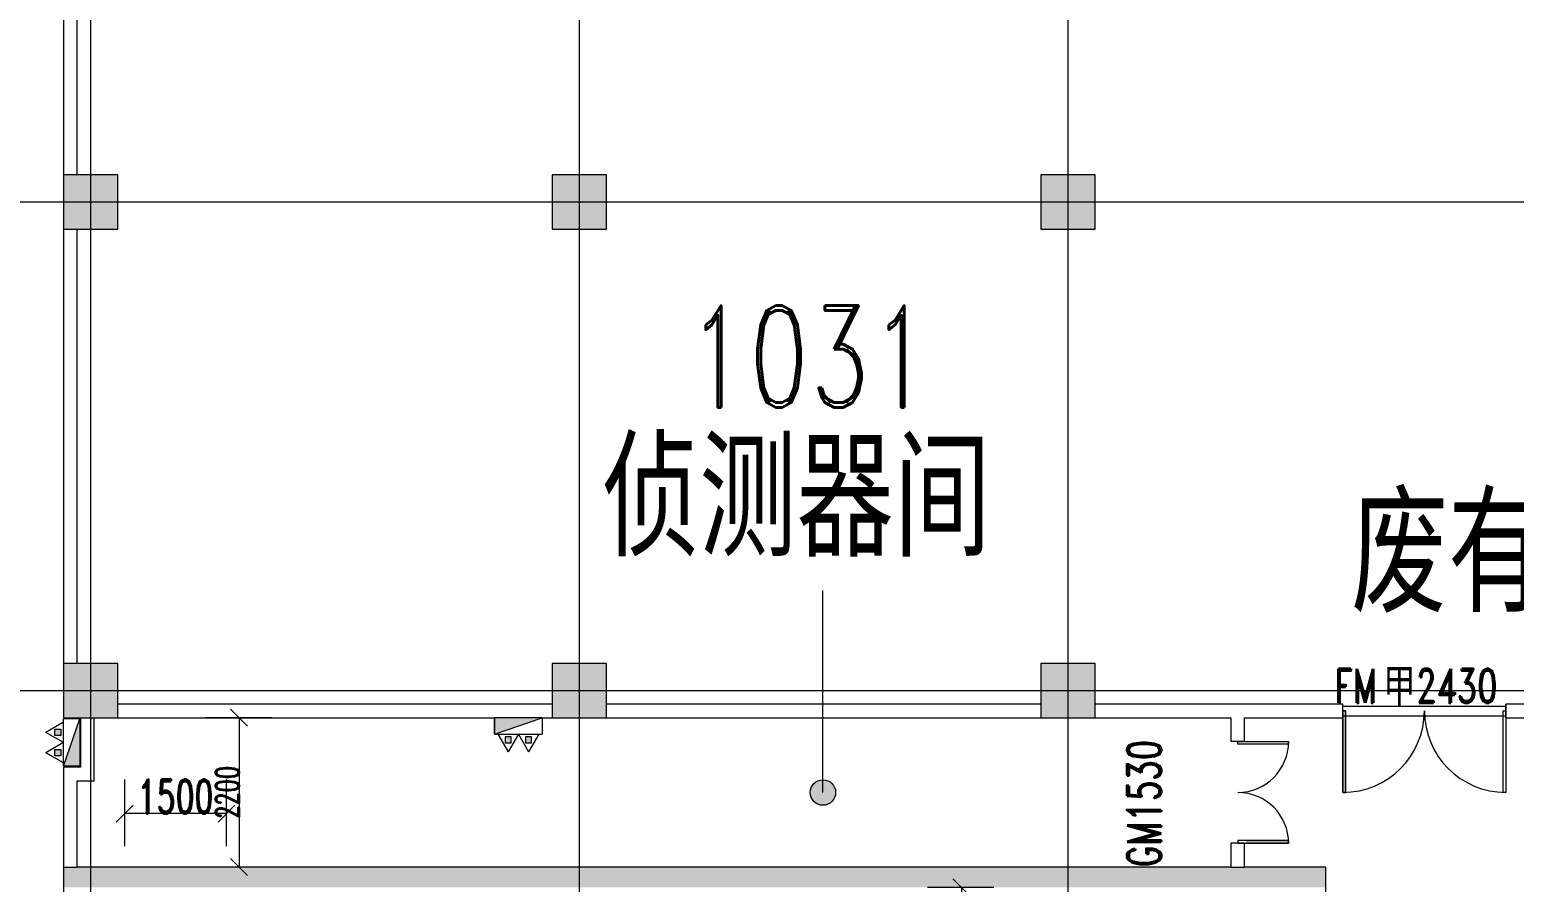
# Model space of a CAD drawing. Header units: millimetres. Extents: x -76632 to 443185, y -33181 to 192400.
# Drawn here: x 128700 to 150575, y 4376 to 16936 of the extents above; entities that cross this region are included whole.
import ezdxf

# ---------------------------------------------------------------- set-up
doc = ezdxf.new("R2010")
doc.units = ezdxf.units.MM
doc.linetypes.add('轴网线', pattern=[22.04, 18.38, -1.83, 0, -1.83])
doc.layers.get('0').update_dxf_attribs({"color": 8})
doc.layers.get('Defpoints').update_dxf_attribs({"color": 8})
for name, color, linetype, lineweight in [('A-ANNO-DIMS', 8, 'Continuous', 9), ('A-AREA-IDEN', 8, 'Continuous', 9), ('A-DETL-GENF', 8, 'Continuous', 18), ('A-DOOR', 8, 'Continuous', 5), ('A-DOOR-IDEN', 8, 'Continuous', 9), ('A-DOOR-OPNG', 8, 'Continuous', 5), ('A-WALL', 8, 'Continuous', 5), ('A-WALL-PATT', 8, 'Continuous', 9), ('M-EQPM', 8, 'Continuous', 5), ('S-COLS', 8, 'Continuous', 5), ('S-GRID', 8, 'Continuous', 9)]:
    doc.layers.add(name, color=color, linetype=linetype, lineweight=lineweight)
doc.styles.add('RomanD', font='romand__.ttf', dxfattribs={"width": 0.7, "height": 1500})
doc.styles.add('RomanD_1', font='romand__.ttf', dxfattribs={"width": 0.7, "height": 500})
doc.styles.add('RomanD_5', font='romand__.ttf', dxfattribs={"width": 0.65, "height": 500})
doc.styles.add('RomanD_6', font='romand__.ttf', dxfattribs={"width": 0.65, "height": 350})
doc.styles.add('仿宋_2', font='simfang.ttf', dxfattribs={"width": 0.7, "height": 1500})
doc.styles.add('微软雅黑', font='Microsoft YaHei.ttf', dxfattribs={"width": 0.7, "height": 500})
doc.dimstyles.new('0_5', dxfattribs={"dimscale": 304.8, "dimtxt": 351.251157, "dimasz": 0, "dimexe": 0.82021, "dimexo": 0.0625, "dimgap": 0, "dimtad": 1, "dimdec": 0, "dimzin": 0, "dimdsep": 46, "dimtxsty": 'RomanD_6', "dimblk1": 'NONE', "dimblk2": 'NONE', "dimsah": 1, "dimcen": 0.09, "dimazin": 0, "dimtfac": 1, "dimtdec": 4, "dimtix": 1, "dimtmove": 0, "dimatfit": 3, "dimfxl": 0.82021, "dimfxlon": 1, "dimtvp": 1, "dimtolj": 1, "dimtzin": 0, "dimlwd": 18, "dimlwe": 18, "dimarcsym": 2})
doc.dimstyles.new('0_7mm', dxfattribs={"dimscale": 304.8, "dimtxt": 351.251157, "dimasz": 0.82021, "dimexe": 1.64042, "dimexo": 0.0625, "dimgap": 0, "dimtad": 1, "dimdec": 0, "dimzin": 0, "dimdsep": 46, "dimtxsty": 'RomanD_6', "dimblk1": 'OBLIQUE', "dimblk2": 'OBLIQUE', "dimsah": 1, "dimcen": 0.09, "dimazin": 0, "dimtfac": 1, "dimtdec": 4, "dimtix": 1, "dimtmove": 0, "dimatfit": 3, "dimfxl": 1.64042, "dimfxlon": 1, "dimtvp": 1, "dimtolj": 1, "dimtzin": 0, "dimlwd": 18, "dimlwe": 18, "dimarcsym": 2})
doc.dimstyles.new('1mm', dxfattribs={"dimscale": 304.8, "dimtxt": 501.787367, "dimasz": 0.82021, "dimexe": 1.64042, "dimexo": 0.0625, "dimgap": 0, "dimtad": 1, "dimdec": 0, "dimzin": 0, "dimdsep": 46, "dimtxsty": 'RomanD_5', "dimblk1": 'OBLIQUE', "dimblk2": 'OBLIQUE', "dimsah": 1, "dimcen": 0.09, "dimazin": 0, "dimtfac": 1, "dimtdec": 4, "dimtix": 1, "dimtmove": 0, "dimatfit": 3, "dimfxl": 1.64042, "dimfxlon": 1, "dimtvp": 1, "dimtolj": 1, "dimtzin": 0, "dimlwd": 18, "dimlwe": 18, "dimarcsym": 2})

# ---------------------------------------------------------------- blocks, each defined once
blk = doc.blocks.new('X-ST-F3-01-C-001_HLP2_rvt-1-LAY-1F-1_500-A')
at = {"layer": 'S-COLS', "true_color": 0x808080}
for points in [[(130000, 14000), (130000, 14800), (129200, 14800), (129200, 14000), (129400, 14000)], [(137200, 14000), (137200, 14800), (136400, 14800), (136400, 14000)], [(144400, 14000), (144400, 14800), (143600, 14800), (143600, 14000)], [(129200, 6800), (130000, 6800), (130000, 7600), (129200, 7600)], [(137200, 6800), (137200, 7600), (136400, 7600), (136400, 6800)], [(144400, 6800), (144400, 7600), (143600, 7600), (143600, 6800)]]:
    blk.add_hatch(color=8, dxfattribs=at).paths.add_polyline_path(points, flags=0)
at = {"layer": 'S-COLS', "color": 7, "lineweight": 9}
for p, q in [((130000, 14800), (129200, 14800)), ((129200, 14800), (129200, 14000)), ((130000, 14000), (130000, 14800)), ((137200, 14800), (136400, 14800)), ((136400, 14800), (136400, 14000)), ((137200, 14000), (137200, 14800)), ((144400, 14800), (143600, 14800)), ((143600, 14800), (143600, 14000)), ((144400, 14000), (144400, 14800)), ((129200, 14000), (130000, 14000)), ((136400, 14000), (137200, 14000)), ((143600, 14000), (144400, 14000)), ((130000, 7600), (129200, 7600)), ((129200, 7600), (129200, 6800)), ((130000, 6800), (130000, 7600)), ((137200, 7600), (136400, 7600)), ((136400, 7600), (136400, 6800)), ((137200, 6800), (137200, 7600)), ((144400, 7600), (143600, 7600)), ((143600, 7600), (143600, 6800)), ((144400, 6800), (144400, 7600)), ((129200, 6800), (130000, 6800)), ((136400, 6800), (137200, 6800)), ((143600, 6800), (144400, 6800))]:
    blk.add_line(p, q, dxfattribs=at)
blk = doc.blocks.new('双扇平开防火门_带观察窗 - FM甲2430-4644675-LAY-1F-1_500-A')
at = {"layer": 'A-DOOR'}
for p, q in [((-1160, 0), (-1200, 0)), ((-1200, 0), (-1200, -1200)), ((-1200, 0), (-1160, 0)), ((-1160, -1200), (-1160, 0)), ((-1160, 0), (-1160, -800)), ((1160, -1200), (1160, 0)), ((1160, 0), (1200, 0)), ((1160, -800), (1160, 0)), ((1200, 0), (1200, -1200)), ((-1200, -800), (-1200, 0)), ((1160, 0), (1200, 0)), ((1200, 0), (1200, -800)), ((-1200, -1000), (-1200, -800)), ((-1160, -800), (-1160, -1000)), ((1160, -1000), (1160, -800)), ((1200, -800), (1200, -1000)), ((-1200, -1200), (-1200, -1000)), ((-1160, -1000), (-1160, -1200)), ((1160, -1200), (1160, -1000)), ((1200, -1000), (1200, -1200)), ((-1200, -1200), (-1160, -1200)), ((-1160, -1200), (-1200, -1200)), ((1200, -1200), (1160, -1200)), ((1200, -1200), (1160, -1200))]:
    blk.add_line(p, q, dxfattribs=at)
for centre, start, end in [((-1200, 0), 270, 360), ((1200, 0), 180, 270)]:
    blk.add_arc(centre, 1200, start, end, dxfattribs=at)
at = {"layer": 'A-DOOR-OPNG'}
for p, q in [((-1200, -100), (-1200, 100)), ((-1200, 70), (1200, 70)), ((1200, -100), (1200, 100)), ((-1200, -70), (1200, -70))]:
    blk.add_line(p, q, dxfattribs=at)
blk = doc.blocks.new('双扇平开防火门_带观察窗 - GM1530-4718517-LAY-1F-1_500-A')
at = {"layer": 'A-DOOR'}
for p, q in [((-710, 0), (-750, 0)), ((-750, 0), (-750, -750)), ((-710, -750), (-710, 0)), ((710, -750), (710, 0)), ((710, 0), (750, 0)), ((750, 0), (750, -750)), ((-750, -350), (-750, -125)), ((-710, -125), (-710, -350)), ((710, -350), (710, -125)), ((750, -125), (750, -350)), ((-750, -550), (-750, -350)), ((-710, -350), (-710, -550)), ((710, -550), (710, -350)), ((750, -350), (750, -550)), ((-750, -750), (-750, -550)), ((-710, -550), (-710, -750)), ((710, -750), (710, -550)), ((750, -550), (750, -750)), ((-750, -750), (-710, -750)), ((-710, -750), (-750, -750)), ((750, -750), (710, -750)), ((750, -750), (710, -750))]:
    blk.add_line(p, q, dxfattribs=at)
for centre, start, end in [((-750, 0), 270, 360), ((750, 0), 180, 270)]:
    blk.add_arc(centre, 750, start, end, dxfattribs=at)
at = {"layer": 'A-DOOR-OPNG'}
for p, q in [((-750, -100), (-750, 100)), ((750, -100), (750, 100))]:
    blk.add_line(p, q, dxfattribs=at)
blk = doc.blocks.new('室内消火栓箱_带灭火器__左右式_ - SG24D65-P-4299218-LAY-1F-1_500-A')
at = {"layer": 'A-DETL-GENF', "lineweight": 5}
blk.add_hatch(color=256, dxfattribs=at).paths.add_polyline_path([(-350, 240), (-350, 0), (350, 0), (-283, 217)], flags=0)
h = blk.add_hatch(color=256, dxfattribs=at)
h.paths.add_polyline_path([(-195, 370), (-195, 280), (-105, 280), (-105, 370), (-130, 370)], flags=0)
h.paths.add_polyline_path([(150, 370), (105, 370), (105, 280), (195, 280), (195, 370)], flags=0)
for p, q in [((-300, 240), (-150, 500)), ((0, 240), (-150, 500)), ((0, 240), (150, 500)), ((300, 240), (150, 500)), ((-350, 240), (350, 240)), ((-350, 240), (350, 0)), ((-350, 240), (-350, 0)), ((-350, 240), (350, 0)), ((-350, 0), (-350, 240)), ((-195, 370), (-105, 370)), ((-195, 280), (-195, 370)), ((-105, 280), (-195, 280)), ((-105, 370), (-105, 280)), ((105, 280), (105, 370)), ((105, 370), (195, 370)), ((195, 280), (105, 280)), ((195, 370), (195, 280)), ((350, 0), (-350, 0)), ((350, 0), (-350, 0))]:
    blk.add_line(p, q, dxfattribs=at)
at = {"layer": 'M-EQPM'}
blk.add_line((350, 0), (350, 240), dxfattribs=at)
blk = doc.blocks.new('室内消火栓箱_带灭火器__左右式_ - SG24D65-P-4294461-LAY-1F-1_500-A')
at = {"layer": 'A-DETL-GENF', "lineweight": 5}
blk.add_hatch(color=256, dxfattribs=at).paths.add_polyline_path([(-350, -240), (350, 0), (-350, 0), (-350, -128)], flags=0)
h = blk.add_hatch(color=256, dxfattribs=at)
h.paths.add_polyline_path([(-105, -370), (-105, -280), (-195, -280), (-195, -370)], flags=0)
h.paths.add_polyline_path([(195, -370), (195, -280), (105, -280), (105, -370)], flags=0)
for p, q in [((350, 0), (-350, 0)), ((-350, -240), (350, 0)), ((-350, -240), (-350, 0)), ((-350, 0), (-350, -240)), ((-350, -240), (350, 0)), ((350, 0), (-350, 0)), ((-350, -240), (350, -240)), ((-300, -240), (-150, -500)), ((-105, -280), (-195, -280)), ((-195, -280), (-195, -370)), ((-195, -370), (-105, -370)), ((0, -240), (-150, -500)), ((-105, -370), (-105, -280)), ((0, -240), (150, -500)), ((195, -280), (105, -280)), ((105, -280), (105, -370)), ((105, -370), (195, -370)), ((300, -240), (150, -500)), ((195, -370), (195, -280))]:
    blk.add_line(p, q, dxfattribs=at)
at = {"layer": 'M-EQPM'}
blk.add_line((350, 0), (350, -240), dxfattribs=at)
blk = doc.blocks.new('_Oblique')
at = {"color": 0, "linetype": 'ByBlock', "lineweight": -2}
blk.add_line((-0.5, -0.5), (0.5, 0.5), dxfattribs=at)
blk = doc.blocks.new('*D1645')
at = {"layer": 'A-ANNO-DIMS', "color": 0, "lineweight": 18, "transparency": 16777216}
for p, q in [((130100, 4907), (130100, 5888)), ((131600, 4907), (131600, 5888)), ((131600, 5388), (130100, 5388))]:
    blk.add_line(p, q, dxfattribs=at)
at = {"layer": 'Defpoints', "color": 0, "transparency": 16777216}
for p in [(130100, 5388), (130100, 4888), (131600, 4888)]:
    blk.add_point(p, dxfattribs=at)
at = {"layer": 'A-ANNO-DIMS', "color": 0, "lineweight": 18, "transparency": 16777216, "xscale": 250, "yscale": 250, "zscale": 250, "rotation": 180}
blk.add_blockref('_Oblique', (130100, 5388), dxfattribs=at)
at = {"layer": 'A-ANNO-DIMS', "color": 0, "lineweight": 18, "transparency": 16777216, "xscale": 250, "yscale": 250, "zscale": 250}
blk.add_blockref('_Oblique', (131600, 5388), dxfattribs=at)
at = {"layer": 'A-ANNO-DIMS', "color": 0, "lineweight": 18, "transparency": 16777216, "insert": (130850, 5638), "char_height": 500, "width": 1389.57, "attachment_point": 5, "style": 'RomanD_5'}
blk.add_mtext('\\A1;1500', dxfattribs=at)
blk = doc.blocks.new('*D1650')
at = {"layer": 'A-ANNO-DIMS', "color": 0, "lineweight": 18, "transparency": 16777216}
for p, q in [((132267, 6800), (131286, 6800)), ((131786, 6800), (131786, 4600)), ((132267, 4600), (131286, 4600))]:
    blk.add_line(p, q, dxfattribs=at)
at = {"layer": 'Defpoints', "color": 0, "transparency": 16777216}
for p in [(132286, 6800), (131786, 4600), (132286, 4600)]:
    blk.add_point(p, dxfattribs=at)
at = {"layer": 'A-ANNO-DIMS', "color": 0, "lineweight": 18, "transparency": 16777216, "xscale": 250, "yscale": 250, "zscale": 250}
for p, rotation in [((131786, 6800), 90), ((131786, 4600), 270)]:
    blk.add_blockref('_Oblique', p, dxfattribs=dict(at, rotation=rotation))
at = {"layer": 'A-ANNO-DIMS', "color": 0, "lineweight": 18, "transparency": 16777216, "insert": (131611, 5700), "char_height": 350, "width": 972.7, "attachment_point": 5, "rotation": 90, "style": 'RomanD_6'}
blk.add_mtext('\\A1;2200', dxfattribs=at)
blk = doc.blocks.new('*D1431')
at = {"layer": 'A-ANNO-DIMS', "color": 0, "lineweight": 18, "transparency": 16777216}
for p, q in [((19261, 131300), (19742, 131300)), ((19492, 130200), (19492, 131300)), ((19261, 130200), (19742, 130200)), ((259200, 4470), (259200, 4951)), ((264000, 4470), (264000, 4951)), ((259200, 4701), (264000, 4701))]:
    blk.add_line(p, q, dxfattribs=at)
at = {"layer": 'Defpoints', "color": 0, "transparency": 16777216}
for p in [(19242, 131300), (19492, 131300), (19242, 130200), (264000, 4701), (259200, 4451), (264000, 4451)]:
    blk.add_point(p, dxfattribs=at)
at = {"layer": 'A-ANNO-DIMS', "color": 0, "lineweight": 18, "transparency": 16777216, "insert": (19317, 130750), "char_height": 350, "width": 972.7, "attachment_point": 5, "rotation": 90, "style": 'RomanD_6'}
blk.add_mtext('\\A1;1100', dxfattribs=at)
at = {"layer": 'A-ANNO-DIMS', "color": 0, "lineweight": 18, "transparency": 16777216, "insert": (261600, 4876), "char_height": 350, "width": 972.7, "attachment_point": 5, "style": 'RomanD_6'}
blk.add_mtext('\\A1;4800', dxfattribs=at)
blk = doc.blocks.new('_None')
blk = doc.blocks.new('*D1432')
at = {"layer": 'A-ANNO-DIMS', "color": 0, "lineweight": 18, "transparency": 16777216}
for p, q in [((19261, 133750), (19742, 133750)), ((19492, 131300), (19492, 133750)), ((19261, 131300), (19742, 131300)), ((260638, 2650), (261119, 2650)), ((260869, 1700), (260869, 2650)), ((261100, 1700), (260619, 1700))]:
    blk.add_line(p, q, dxfattribs=at)
at = {"layer": 'Defpoints', "color": 0, "transparency": 16777216}
for p in [(19242, 133750), (19492, 133750), (19242, 131300), (260619, 2650), (260869, 2650), (261119, 1700)]:
    blk.add_point(p, dxfattribs=at)
at = {"layer": 'A-ANNO-DIMS', "color": 0, "lineweight": 18, "transparency": 16777216, "char_height": 350, "attachment_point": 5, "rotation": 90, "style": 'RomanD_6'}
for s, insert, width in [('\\A1;2450', (19317, 132525), 972.7), ('\\A1;950', (260694, 2175), 729.52)]:
    blk.add_mtext(s, dxfattribs=dict(at, insert=insert, width=width))
blk = doc.blocks.new('*D1435')
at = {"layer": 'A-ANNO-DIMS', "color": 0, "lineweight": 18, "transparency": 16777216}
for p, q in [((36400, 122962), (36400, 123443)), ((37400, 122962), (37400, 123443)), ((36400, 123193), (37400, 123193)), ((142908, 4300), (141928, 4300)), ((142428, 4300), (142428, -550)), ((142908, -550), (141928, -550))]:
    blk.add_line(p, q, dxfattribs=at)
at = {"layer": 'Defpoints', "color": 0, "transparency": 16777216}
for p in [(37400, 123193), (36400, 122943), (37400, 122943), (142928, 4300), (142428, -550), (142928, -550)]:
    blk.add_point(p, dxfattribs=at)
at = {"layer": 'A-ANNO-DIMS', "color": 0, "lineweight": 18, "transparency": 16777216, "xscale": 250, "yscale": 250, "zscale": 250}
for p, rotation in [((142428, 4300), 90), ((142428, -550), 270)]:
    blk.add_blockref('_Oblique', p, dxfattribs=dict(at, rotation=rotation))
at = {"layer": 'A-ANNO-DIMS', "color": 0, "lineweight": 18, "transparency": 16777216, "insert": (36900, 123368), "char_height": 350, "width": 972.7, "attachment_point": 5, "style": 'RomanD_6'}
blk.add_mtext('\\A1;1000', dxfattribs=at)
at = {"layer": 'A-ANNO-DIMS', "color": 0, "lineweight": 18, "transparency": 16777216, "insert": (142253, 1875), "char_height": 350, "width": 972.7, "attachment_point": 5, "rotation": 90, "style": 'RomanD_6'}
blk.add_mtext('\\A1;4850', dxfattribs=at)

msp = doc.modelspace()

# ---------------------------------------------------------------- hatches: boundary and pattern name
at = {"layer": 'A-AREA-IDEN', "lineweight": 18, "transparency": 33554687}
h = msp.add_hatch(color=256, dxfattribs=at)
edge = h.paths.add_edge_path(flags=0)
edge.add_arc((140387.6, 5698.2), 187.5, 0, 360)
at = {"layer": 'A-WALL-PATT', "lineweight": 5, "transparency": 33554687}
msp.add_hatch(color=256, dxfattribs=at).paths.add_polyline_path([(131600, 4300), (147800, 4300), (147800, 4600), (129200, 4600), (129200, 4300), (129500, 4300)], flags=0)

# ---------------------------------------------------------------- linework, layer by layer
at = {"layer": 'A-AREA-IDEN', "lineweight": 18, "transparency": 33554687}
msp.add_line((140387.6, 5698.2), (140387.6, 8675.5), dxfattribs=at)
msp.add_circle((140387.6, 5698.2), 187.5, dxfattribs=at)
at = {"layer": 'A-WALL', "lineweight": 9, "transparency": 33554687}
for p, q in [((129200, 21200), (129200, 14800)), ((129400, 14800), (129400, 21200)), ((129200, 14000), (129200, 7600)), ((129400, 7600), (129400, 14000)), ((129450, 6800), (129450, 6070)), ((129650, 5870), (129650, 6800)), ((136400, 7000), (130000, 7000)), ((130000, 6800), (135550, 6800)), ((136250, 6800), (136400, 6800)), ((143600, 7000), (137200, 7000)), ((137200, 6800), (143600, 6800)), ((148050, 7000), (144400, 7000)), ((144400, 6800), (146400, 6800)), ((146400, 6800), (146400, 6450)), ((146600, 6800), (148050, 6800)), ((146600, 6450), (146600, 6800)), ((148050, 6800), (148050, 7000)), ((150800, 7000), (150450, 7000)), ((150450, 7000), (150450, 6800)), ((150450, 6800), (150800, 6800)), ((129400, 6070), (129200, 6070)), ((129200, 6070), (129200, 1300)), ((129450, 6070), (129400, 6070)), ((129400, 4600), (129400, 5870)), ((129400, 5870), (129650, 5870)), ((146400, 4950), (146400, 4600)), ((146600, 4600), (146600, 4950)), ((146400, 4600), (129400, 4600)), ((147800, 4600), (146600, 4600)), ((147800, 150), (147800, 4600))]:
    msp.add_line(p, q, dxfattribs=at)
at = {"layer": 'A-WALL', "transparency": 33554687}
for p, q in [((129200, 4600), (129400, 4600)), ((146400, 4600), (146600, 4600))]:
    msp.add_line(p, q, dxfattribs=at)
at = {"layer": 'S-GRID', "linetype": '轴网线', "transparency": 33554687}
for p, q in [((129600, -17706.2), (129600, 174400)), ((136800, -17706.2), (136800, 174400)), ((144000, -17706.2), (144000, 174400)), ((-16000, 14400), (308800, 14400)), ((-16000, 7200), (308800, 7200))]:
    msp.add_line(p, q, dxfattribs=at)

# ---------------------------------------------------------------- block references
at = {"lineweight": 5, "transparency": 33554687}
msp.add_blockref('X-ST-F3-01-C-001_HLP2_rvt-1-LAY-1F-1_500-A', (0, 0), dxfattribs=at)
at = {"layer": 'A-DOOR', "transparency": 33554687}
msp.add_blockref('双扇平开防火门_带观察窗 - FM甲2430-4644675-LAY-1F-1_500-A', (149250, 6900), dxfattribs=at)
at = {"layer": 'A-DOOR', "transparency": 33554687, "rotation": 90}
msp.add_blockref('双扇平开防火门_带观察窗 - GM1530-4718517-LAY-1F-1_500-A', (146500, 5700), dxfattribs=at)
at = {"layer": 'M-EQPM', "transparency": 33554687, "rotation": 90}
msp.add_blockref('室内消火栓箱_带灭火器__左右式_ - SG24D65-P-4299218-LAY-1F-1_500-A', (129440, 6435), dxfattribs=at)
at = {"layer": 'M-EQPM', "transparency": 33554687}
msp.add_blockref('室内消火栓箱_带灭火器__左右式_ - SG24D65-P-4294461-LAY-1F-1_500-A', (135900, 6800), dxfattribs=at)

# ---------------------------------------------------------------- texts
at = {"layer": 'A-AREA-IDEN', "transparency": 33554687, "char_height": 1500, "attachment_point": 1}
for s, insert, width, style in [('1031', (138391.3, 12872.7), 4826.159, 'RomanD'), ('侦测器间', (137134.3, 10838.5), 7856.537, '仿宋_2'), ('废有机电气室', (148166.5, 10019.7), 11784.806, '仿宋_2')]:
    msp.add_mtext(s, dxfattribs=dict(at, insert=insert, width=width, style=style))
at = {"layer": 'A-DOOR-IDEN', "transparency": 33554687, "char_height": 500, "attachment_point": 1}
for s, insert, width, style in [('FM', (147925.1, 7518.2), 869.831, 'RomanD_1'), ('\\f微软雅黑|b0|i0|c134|p34|;\\W.7;甲', (148642.8, 7518.2), 589.24, '微软雅黑'), ('2430', (149129, 7518.2), 1683.544, 'RomanD_1')]:
    msp.add_mtext(s, dxfattribs=dict(at, insert=insert, width=width, style=style))
at = {"layer": 'A-DOOR-IDEN', "transparency": 33554687, "insert": (144869.6, 4599.2), "char_height": 500, "width": 2637.552, "attachment_point": 1, "rotation": 90, "style": 'RomanD_1'}
msp.add_mtext('GM1530', dxfattribs=at)

# ---------------------------------------------------------------- dimensions: what is measured, and where the dimension line sits
at = {"layer": 'A-ANNO-DIMS', "lineweight": 18, "transparency": 33554687}
for base, p1, p2, dimstyle, override, picture, middle in [((19492.1, 133750), (19242.1, 131300), (19242.1, 133750), '0_5', {"dimpost": '<>', "dimfxl": 2450}, '*D1432', (19317.1, 132525)), ((19492.1, 131300), (19242.1, 130200), (19242.1, 131300), '0_5', {"dimpost": '<>', "dimfxl": 1100}, '*D1431', (19317.1, 130750)), ((142427.5, -550), (142927.5, 4300), (142927.5, -550), '0_7mm', {"dimpost": '<>', "dimfxl": 4850}, '*D1435', (142252.5, 1875)), ((131786.5, 4600), (132286.5, 6800), (132286.5, 4600), '0_7mm', {"dimpost": '<>', "dimfxl": 2200}, '*D1650', (131611.5, 5700))]:
    dim = msp.add_linear_dim(base=base, p1=p1, p2=p2, angle=90, dimstyle=dimstyle, override=override, dxfattribs=at)
    dim.commit()
    dim.dimension.update_dxf_attribs({"geometry": picture, "text_midpoint": middle})
dim = msp.add_linear_dim(base=(130100, 5388), p1=(131600, 4888), p2=(130100, 4888), dimstyle='1mm', override={"dimpost": '<>', "dimfxl": 1500}, dxfattribs=at)
dim.commit()
dim.dimension.update_dxf_attribs({"geometry": '*D1645', "text_midpoint": (130850, 5638)})

doc.saveas('drawing.dxf')
